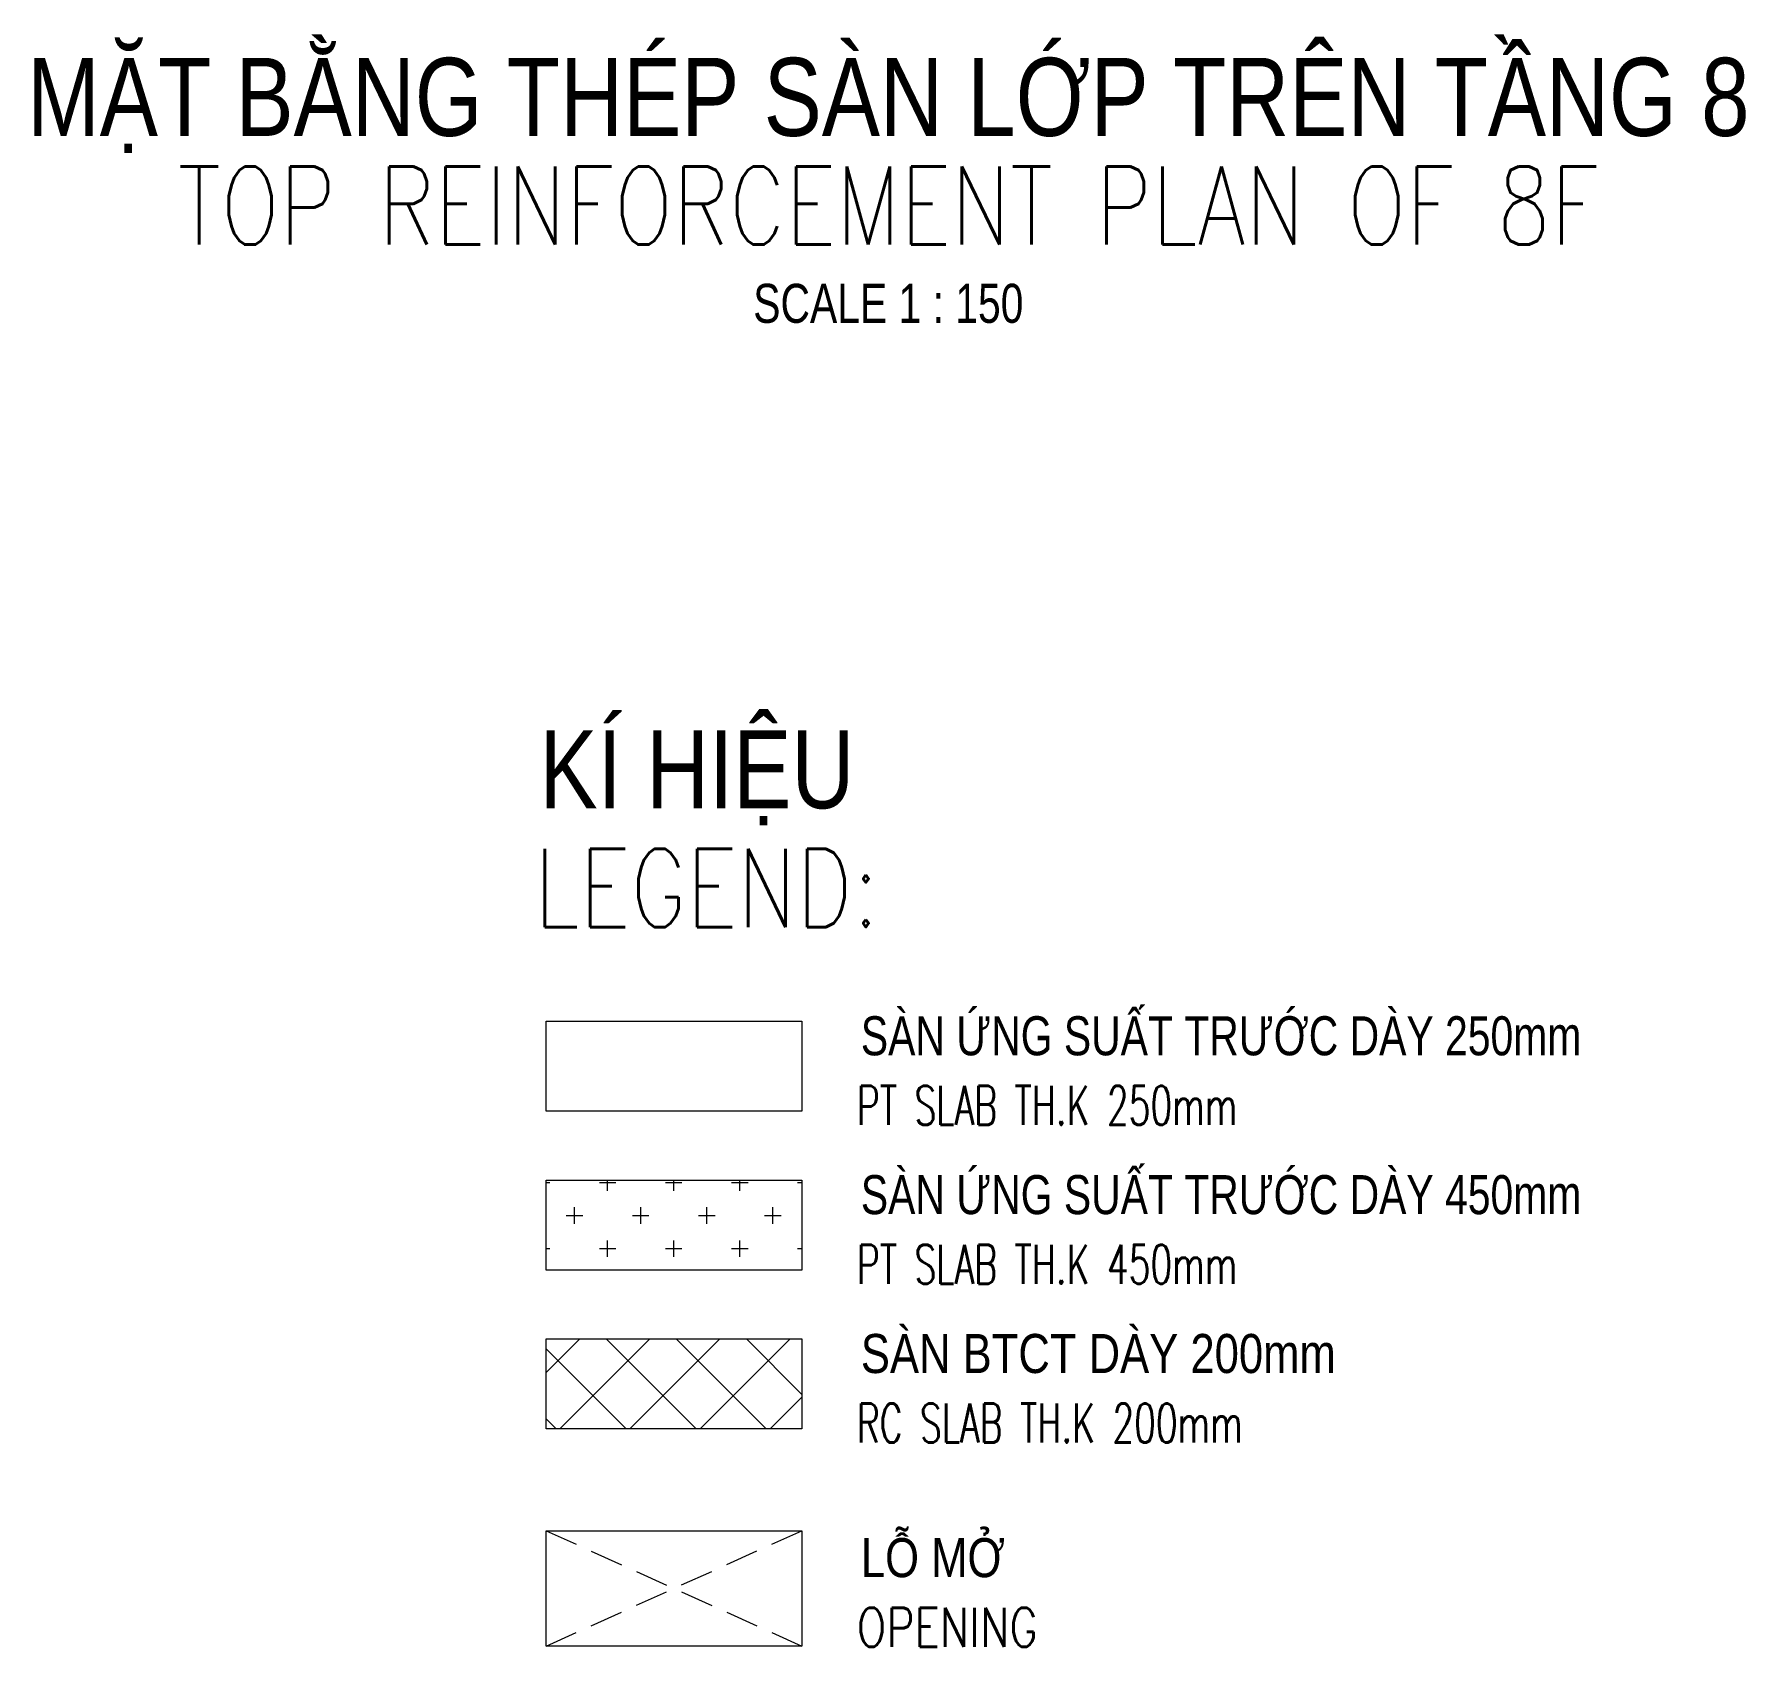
# Model space of a CAD drawing. Header units: millimetres. Extents: x 128150 to 589785, y -24154 to 43820.
# Drawn here: x 279222 to 295668, y -23033 to -7543 of the extents above; entities that cross this region are included whole.
import ezdxf
from ezdxf.enums import TextEntityAlignment as Align

# ---------------------------------------------------------------- set-up
doc = ezdxf.new("R2010")
doc.units = ezdxf.units.MM
doc.linetypes.add('DASHED2', pattern=[9.525, 6.35, -3.175])
for name, color, linetype, lineweight in [('NDC_S_ANNO', 7, 'Continuous', 20), ('NDC_S_ENG TEXT', 2, 'Continuous', 20), ('NDC_S_ENG TITLE', 3, 'Continuous', 20), ('NDC_S_HATCH MATERIAL', 8, 'Continuous', 13), ('NDC_S_OPENING', 9, 'DASHED2', 13), ('NDC_S_SLAB', 2, 'Continuous', 20), ('NDC_S_TEXT SYMBOL', 7, 'Continuous', 20), ('NDC_S_VN TEXT', 7, 'Continuous', 20), ('NDC_S_VN TITLE', 6, 'Continuous', 35)]:
    doc.layers.add(name, color=color, linetype=linetype, lineweight=lineweight)
doc.styles.add('$0$NDC_EN TXT', font='romans.shx', dxfattribs={"width": 0.8})
doc.styles.add('NDC_ANNO', font='', dxfattribs={"width": 0.8})
doc.styles.add('NDC_EN TXT', font='romans.shx', dxfattribs={"width": 0.8})
doc.styles.add('NDC_VIE TXT', font='arial.ttf', dxfattribs={"width": 0.8})
doc.styles.get('NDC_ANNO').set_extended_font_data('Dotum')

# ---------------------------------------------------------------- blocks, each defined once
blk = doc.blocks.new('Drawing name_symbol')
at = {"layer": 'NDC_S_ENG TITLE', "style": 'NDC_EN TXT', "width": 0.8}
blk.add_attdef('SECTDET1', text='', height=5, dxfattribs=at).set_placement((0, 1.01), align=Align.CENTER)
at = {"layer": 'NDC_S_TEXT SYMBOL', "lineweight": 25, "style": 'NDC_ANNO', "width": 0.8}
blk.add_attdef('SSCALE', text='', height=2.5, dxfattribs=at).set_placement((0, -4), align=Align.CENTER)
at = {"layer": 'NDC_S_VN TITLE', "style": 'NDC_VIE TXT', "width": 0.8}
blk.add_attdef('SECTDET2', text='', height=5, dxfattribs=at).set_placement((0, 7.97), align=Align.CENTER)

msp = doc.modelspace()

# ---------------------------------------------------------------- hatches: boundary and pattern name
at = {"layer": 'NDC_S_HATCH MATERIAL', "ltscale": 100}
h = msp.add_hatch(dxfattribs=at)
h.set_pattern_fill('CROSS', color=256, scale=50)
h.set_pattern_definition([(0, (80182, -10318.45), (317.5, 317.5), [158.75, -476.25]), (90, (80261.37, -10397.83), (-317.5, 317.5), [158.75, -476.25])])
h.paths.add_polyline_path([(284140, -18549), (284140, -19414), (286598, -19414), (286598, -18549)])
h = msp.add_hatch(dxfattribs=at)
h.set_pattern_fill('ANSI37', color=256, scale=150)
h.set_pattern_definition([(45, (88259.82, -16243.96), (-336.7596, 336.7596), []), (135, (88259.82, -16243.96), (-336.7596, -336.7596), [])])
h.paths.add_polyline_path([(284140, -20075), (284140, -20940), (286598, -20940), (286598, -20075)])

# ---------------------------------------------------------------- linework, layer by layer
at = {"layer": 'NDC_S_OPENING', "ltscale": 50}
for p, q in [((284140, -21918), (286598, -23026)), ((284140, -23026), (286598, -21918))]:
    msp.add_line(p, q, dxfattribs=at)
at = {"layer": 'NDC_S_SLAB'}
for points in [[(284140, -17023), (286598, -17023), (286598, -17888), (284140, -17888)], [(284140, -18549), (286598, -18549), (286598, -19414), (284140, -19414)], [(284140, -20075), (286598, -20075), (286598, -20940), (284140, -20940)], [(284140, -21918), (286598, -21918), (286598, -23026), (284140, -23026)]]:
    msp.add_lwpolyline(points, close=True, dxfattribs=at)

# ---------------------------------------------------------------- block references
at = {"layer": 'NDC_S_ANNO', "xscale": 150, "yscale": 150, "zscale": 150}
msp.add_blockref('Drawing name_symbol', (287429, -9715), dxfattribs=at).add_auto_attribs({'SECTDET1': 'TOP REINFORCEMENT PLAN OF 8F', 'SECTDET2': 'MẶT BẰNG THÉP SÀN LỚP TRÊN TẦNG 8', 'SSCALE': 'SCALE 1 : 150'})

# ---------------------------------------------------------------- texts
at = {"layer": 'NDC_S_ENG TEXT', "style": '$0$NDC_EN TXT'}
for s, height, width, p in [('LEGEND:', 750, 0.8, (284025, -16119)), ('PT SLAB TH.K 250mm', 375, 0.65, (287127, -18020)), ('PT SLAB TH.K 450mm', 375, 0.65, (287127, -19546)), ('RC SLAB TH.K 200mm', 375, 0.65, (287127, -21072)), ('OPENING', 375, 0.8, (287127, -23033))]:
    msp.add_text(s, height=height, dxfattribs=dict(at, width=width)).set_placement(p)
at = {"layer": 'NDC_S_VN TEXT', "style": 'NDC_VIE TXT', "width": 0.8}
msp.add_text('KÍ HIỆU', height=750, dxfattribs=at).set_placement((284076, -14228), align=Align.TOP_LEFT)
at = {"layer": 'NDC_S_VN TEXT', "style": 'NDC_VIE TXT'}
for s, width, p in [('SÀN ỨNG SUẤT TRƯỚC DÀY 250mm', 0.75, (287165, -17351)), ('SÀN ỨNG SUẤT TRƯỚC DÀY 450mm', 0.75, (287165, -18877)), ('SÀN BTCT DÀY 200mm', 0.8, (287165, -20403)), ('LỖ MỞ', 0.8, (287165, -22364))]:
    msp.add_text(s, height=375, dxfattribs=dict(at, width=width)).set_placement(p)

doc.saveas('drawing.dxf')
